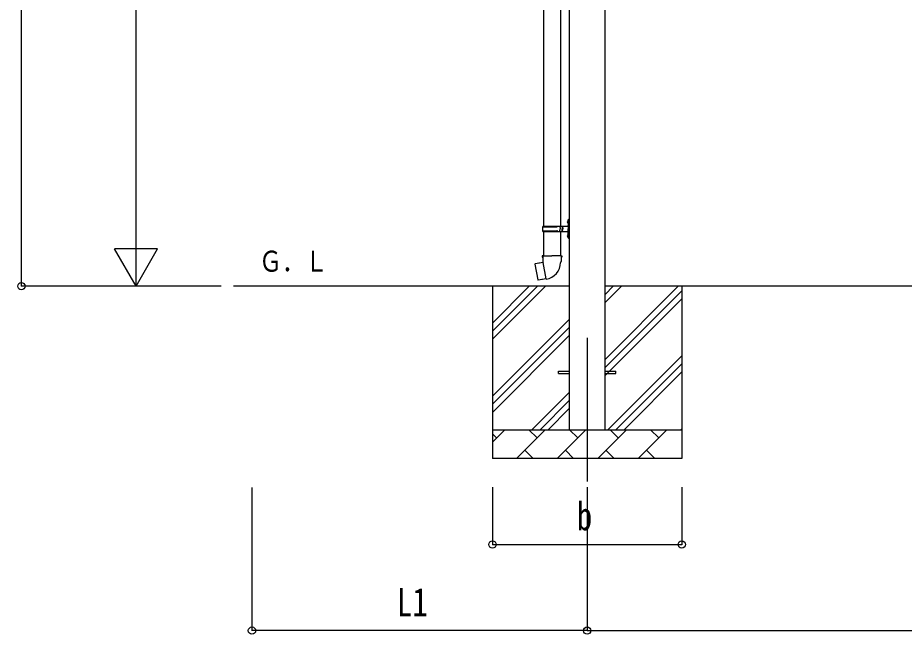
# Model space of a CAD drawing. Units: millimetres, scale not verified. Extents: x -12615 to 12615, y -8910 to 8910.
# Drawn here: x -5279 to -2187, y -4450 to -2302 of the extents above; entities that cross this region are included whole.
import ezdxf
from ezdxf.enums import TextEntityAlignment as Align

# ---------------------------------------------------------------- set-up
doc = ezdxf.new("R2010")
doc.units = ezdxf.units.MM
doc.header["$LTSCALE"] = 40
for name, color, linetype in [('0-4_YKK_12', 2, 'Continuous'), ('0-5_YKK_13', 4, 'Continuous'), ('0-6_YKK_A1', 4, 'Continuous'), ('0-7_YKK_D', 6, 'Continuous')]:
    doc.layers.add(name, color=color, linetype=linetype)
doc.styles.add('ＭＳ ゴシック', font='')
doc.styles.get('ＭＳ ゴシック').set_extended_font_data('MS Gothic')

msp = doc.modelspace()

# ---------------------------------------------------------------- linework, layer by layer
at = {"layer": '0-4_YKK_12'}
msp.add_line((-3293.18, -3417.6), (-3293.18, -3917.6), dxfattribs=at)
at = {"layer": '0-5_YKK_13'}
for p, q in [((-3445.68, -2124.09), (-3445.68, -3028.6)), ((-3385.68, -2124.09), (-3385.68, -3028.6)), ((-3447.68, -3028.6), (-3361.68, -3028.6)), ((-3447.68, -3028.6), (-3447.68, -3030.6)), ((-3388.68, -3028.6), (-3388.68, -3033.1)), ((-3380.68, -3028.6), (-3380.68, -3037.6)), ((-3361.98, -3011.45), (-3359.93, -3012.45)), ((-3360.71, -3009.45), (-3360.08, -3009.45)), ((-3360.71, -3009.45), (-3360.71, -3017.75)), ((-3360.71, -3017.75), (-3360.08, -3017.75)), ((-3360.08, -3009.45), (-3360.08, -3017.75)), ((-3360.08, -3009.45), (-3359.68, -3009.85)), ((-3360.08, -3017.75), (-3359.68, -3017.35)), ((-3359.93, -3012.45), (-3359.32, -3013.6)), ((-3359.68, -3005.6), (-3356.68, -3004.1)), ((-3359.68, -3005.6), (-3359.68, -3037.6)), ((-3359.68, -3009.85), (-3359.68, -3017.35)), ((-3356.68, -3004.1), (-3356.68, -3037.6)), ((-3356.68, -3004.1), (-3355.68, -3004.1)), ((-3355.68, -3004.1), (-3355.68, -3037.6)), ((-3448.68, -3030.6), (-3398.35, -3030.6)), ((-3448.68, -3044.6), (-3398.35, -3044.6)), ((-3447.68, -3046.6), (-3447.68, -3044.6)), ((-3447.68, -3046.6), (-3361.68, -3046.6)), ((-3445.68, -3046.6), (-3445.68, -3131.52)), ((-3388.68, -3033.1), (-3386.68, -3033.1)), ((-3388.68, -3046.6), (-3388.68, -3042.1)), ((-3388.68, -3042.1), (-3386.68, -3042.1)), ((-3386.68, -3033.1), (-3386.68, -3037.6)), ((-3386.68, -3042.1), (-3386.68, -3037.6)), ((-3385.68, -3046.6), (-3385.68, -3131.52)), ((-3380.68, -3033.1), (-3377.68, -3033.1)), ((-3380.68, -3046.6), (-3380.68, -3037.6)), ((-3380.68, -3042.1), (-3377.68, -3042.1)), ((-3377.68, -3033.1), (-3377.68, -3037.6)), ((-3377.68, -3042.1), (-3377.68, -3037.6)), ((-3361.98, -3059.45), (-3359.93, -3060.45)), ((-3360.71, -3057.45), (-3360.08, -3057.45)), ((-3360.71, -3057.45), (-3360.71, -3065.75)), ((-3360.08, -3057.45), (-3360.08, -3065.75)), ((-3360.08, -3057.45), (-3359.68, -3057.85)), ((-3359.68, -3069.6), (-3359.68, -3037.6)), ((-3359.68, -3057.85), (-3359.68, -3065.35)), ((-3356.68, -3071.1), (-3356.68, -3037.6)), ((-3355.68, -3071.1), (-3355.68, -3037.6)), ((-3360.71, -3065.75), (-3360.08, -3065.75)), ((-3360.08, -3065.75), (-3359.68, -3065.35)), ((-3359.93, -3060.45), (-3359.32, -3061.6)), ((-3359.68, -3069.6), (-3356.68, -3071.1)), ((-3356.68, -3071.1), (-3355.68, -3071.1)), ((-3447.53, -3131.52), (-3449.68, -3132.31)), ((-3449.68, -3132.31), (-3449.68, -3135.92)), ((-3449.68, -3135.92), (-3447.44, -3136.74)), ((-3447.53, -3131.52), (-3415.68, -3131.52)), ((-3447.53, -3131.52), (-3447.44, -3136.74)), ((-3447.44, -3136.74), (-3447.18, -3151.52)), ((-3447.18, -3151.52), (-3445.83, -3153.52)), ((-3383.83, -3131.52), (-3415.68, -3131.52)), ((-3384.18, -3151.52), (-3385.49, -3153.47)), ((-3381.68, -3135.92), (-3383.92, -3136.74)), ((-3383.83, -3131.52), (-3381.68, -3132.31)), ((-3381.68, -3132.31), (-3381.68, -3135.92)), ((-3474.14, -3159.98), (-3474.95, -3161.15)), ((-3474.95, -3161.15), (-3465.33, -3215.71)), ((-3446.27, -3154.73), (-3474.14, -3159.98)), ((-3461.4, -3157.37), (-3461.61, -3157.62)), ((-3435.91, -3212.02), (-3446.05, -3154.55)), ((-3446.02, -3153.73), (-3446.02, -3154.43)), ((-3445.83, -3153.52), (-3445.86, -3153.53)), ((-3385.49, -3153.47), (-3385.56, -3155.63)), ((-3451.3, -3214.62), (-3451.58, -3214.46)), ((-3435.61, -3212.79), (-3435.85, -3212.12)), ((-3393.18, -3533.1), (-3355.68, -3533.1)), ((-3393.18, -3542.1), (-3393.18, -3533.1)), ((-3393.18, -3542.1), (-3355.68, -3542.1)), ((-3230.68, -3533.1), (-3193.18, -3533.1)), ((-3230.68, -3542.1), (-3193.18, -3542.1)), ((-3193.18, -3542.1), (-3193.18, -3533.1))]:
    msp.add_line(p, q, dxfattribs=at)
for points in [[(-3361.98, -3015.75), (-3359.93, -3014.75), (-3359.32, -3013.6)], [(-3361.98, -3063.75), (-3359.93, -3062.75), (-3359.32, -3061.6)], [(-3383.83, -3131.52), (-3383.92, -3136.74), (-3384.18, -3151.52)], [(-3459.15, -3157.15), (-3459.43, -3157), (-3461.4, -3157.37)], [(-3436.18, -3211.93), (-3464.17, -3216.53), (-3465.33, -3215.71)], [(-3449.12, -3214.06), (-3449.33, -3214.29), (-3451.3, -3214.62)]]:
    msp.add_lwpolyline(points, dxfattribs=at)
for centre, radius, start, end in [((-3398.35, -3028.6), 2, 270, 359.99998), ((-3356.38, -3013.6), 6, 136.21765, 223.78235), ((-3361.68, -3026.6), 2, 270, 359.99998), ((-3399.93, -3037.6), 49.25, 171.82876, 180.00002), ((-3399.93, -3037.6), 49.25, 180.00002, 188.17127), ((-3398.35, -3046.6), 2, 0.00005, 90.00004), ((-3356.38, -3061.6), 6, 136.21765, 223.78235), ((-3361.68, -3048.6), 2, 0.00005, 90.00004), ((-3446.32, -3154.43), 0.3, 280.66842, 0), ((-3445.82, -3153.73), 0.2, 100, 180), ((-3445.83, -3153.52), 60.3, 279.96938, 358), ((-3436.13, -3212.23), 0.3, 20, 99.33158), ((-3435.42, -3212.72), 0.2, 200, 279.96938)]:
    msp.add_arc(centre, radius, start, end, dxfattribs=at)
at = {"layer": '0-6_YKK_A1'}
for p, q in [((-3355.68, -940.1), (-3355.68, -3737.6)), ((-3230.68, -3737.6), (-3230.68, -940.1)), ((-3355.68, -3237.6), (-4525.63, -3237.6)), ((-3623.18, -3237.6), (-3623.18, -3837.6)), ((-3623.18, -3422.65), (-3438.13, -3237.6)), ((-3623.18, -3394.36), (-3466.41, -3237.6)), ((-3623.18, -3366.08), (-3494.7, -3237.6)), ((-255.68, -3237.6), (-3230.68, -3237.6)), ((-3230.68, -3492.7), (-2975.58, -3237.6)), ((-3230.68, -3294.71), (-3173.57, -3237.6)), ((-3230.68, -3266.42), (-3201.85, -3237.6)), ((-2963.18, -3237.6), (-2963.18, -3837.6)), ((-3230.68, -3520.98), (-2963.18, -3253.48)), ((-3230.68, -3549.27), (-2963.18, -3281.77)), ((-3623.18, -3620.64), (-3355.68, -3353.14)), ((-3623.18, -3648.92), (-3355.68, -3381.42)), ((-3623.18, -3677.21), (-3355.68, -3409.71)), ((-3221.02, -3737.6), (-2963.18, -3479.76)), ((-3192.74, -3737.6), (-2963.18, -3508.04)), ((-3164.45, -3737.6), (-2963.18, -3536.32)), ((-3485.58, -3737.6), (-3355.68, -3607.7)), ((-3457.29, -3737.6), (-3355.68, -3635.98)), ((-3429.01, -3737.6), (-3355.68, -3664.27)), ((-3623.18, -3737.6), (-2963.18, -3737.6)), ((-3623.18, -3780.49), (-3580.28, -3737.6)), ((-3538.86, -3837.6), (-3438.86, -3737.6)), ((-3467.42, -3766.15), (-3495.97, -3737.6)), ((-3397.44, -3837.6), (-3297.44, -3737.6)), ((-3326, -3766.15), (-3354.55, -3737.6)), ((-3256.02, -3837.6), (-3156.02, -3737.6)), ((-3184.57, -3766.15), (-3213.13, -3737.6)), ((-3114.6, -3837.6), (-3014.6, -3737.6)), ((-3043.15, -3766.15), (-3071.71, -3737.6)), ((-2966.46, -3737.6), (-2963.18, -3734.31)), ((-3608.84, -3766.15), (-3623.18, -3751.81)), ((-3510.31, -3809.04), (-3481.76, -3837.6)), ((-3368.89, -3809.04), (-3340.34, -3837.6)), ((-3227.47, -3809.04), (-3198.91, -3837.6)), ((-3086.05, -3809.04), (-3057.49, -3837.6)), ((-2963.18, -3837.6), (-3623.18, -3837.6))]:
    msp.add_line(p, q, dxfattribs=at)
at = {"layer": '0-7_YKK_D'}
for p, q in [((-5265.82, -3237.6), (-5265.82, -709.98)), ((-4865.82, -3087.6), (-4865.82, -1087.6)), ((-4865.82, -3237.6), (-4865.82, -2977.79)), ((-4865.82, -3237.6), (-4940.82, -3107.69)), ((-4790.82, -3107.69), (-4940.82, -3107.69)), ((-4865.82, -3237.6), (-4790.82, -3107.69)), ((-4569.22, -3237.6), (-5266.82, -3237.6)), ((-4569.22, -3237.6), (-4866.82, -3237.6)), ((-4461.78, -3938.6), (-4461.78, -4438.6)), ((-3623.18, -3937.6), (-3623.18, -4138.6)), ((-3293.18, -3937.6), (-3293.18, -4438.6)), ((-3293.18, -3937.6), (-3293.18, -4438.6)), ((-2963.18, -3937.6), (-2963.18, -4138.6)), ((-3623.18, -4137.6), (-2963.18, -4137.6)), ((-3293.18, -4437.6), (-4461.78, -4437.6)), ((-3293.18, -4437.6), (-193.18, -4437.6))]:
    msp.add_line(p, q, dxfattribs=at)
for centre in [(-5265.82, -3237.6), (-3623.18, -4137.6), (-2963.18, -4137.6), (-4461.78, -4437.6), (-3293.18, -4437.6), (-3293.18, -4437.6)]:
    msp.add_circle(centre, 12.75, dxfattribs=at)

# ---------------------------------------------------------------- texts
at = {"layer": '0-6_YKK_A1', "style": 'ＭＳ ゴシック', "width": 0.8}
msp.add_text('Ｇ．Ｌ', height=73.31, dxfattribs=at).set_placement((-4437.18, -3209.15), align=Align.BOTTOM_LEFT)
at = {"layer": '0-7_YKK_D', "style": 'ＭＳ ゴシック', "width": 0.8}
for s, p in [('b', (-3329.18, -4117.6)), ('L1', (-3956.68, -4417.6))]:
    msp.add_text(s, height=98.97, dxfattribs=at).set_placement(p, align=Align.BOTTOM_LEFT)

doc.saveas('drawing.dxf')
